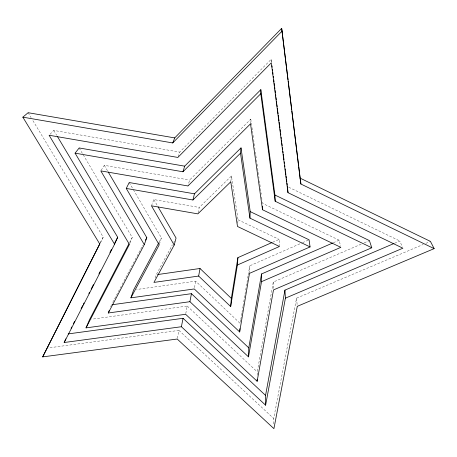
<?xml version="1.0" encoding="UTF-8"?>
<svg xmlns="http://www.w3.org/2000/svg" width="457" height="457" viewBox="0 0 457 457"><rect width="100%" height="100%" fill="white"/><g stroke="black" fill="none" stroke-linecap="round" stroke-linejoin="round"><path stroke-width="0.34" stroke-dasharray="2.29 1.71" d="M257.211 375.237L257.251 371.878L273.263 282.06L361.578 243.987M249.465 273.372L249.745 265.814L301.888 242.947M250.522 123.818L250.796 119.134L189.592 180.064L187.964 185.959M237.777 223.13L238.046 219.788L231.471 175.951L199.246 207.438L197.852 213.865M230.774 181.789L231.471 175.951M240.736 319.889L240.154 323.402L195.693 281.158L136.443 289.538M240.856 319.192L241.325 316.381M241.439 315.678L241.907 312.868M242.021 312.165L242.958 306.55M243.078 305.847L248.105 275.645M248.225 274.943L249.745 265.814M194.505 287.653L195.693 281.158M273.817 423.913L273.697 418.498L296.559 298.158L423.216 244.466M185.765 313.599L187.221 306.059L91.731 319.214M177.339 338.369L178.944 330.394L47.779 347.988M155.271 277.953L156.214 274.766L172.358 244.889M159.419 244.198L161.412 237.851L133.141 189.295M178.099 156.774L179.732 152.112L271.115 59.393L271.475 62.221M151.478 205.827L153.866 199.572L199.246 207.438M110.697 306.733L111.428 304.853M129.931 243.153L132.227 237.463L82.797 154.089M100.391 242.747L103.196 237.08L32.544 120.02M100.312 242.787L103.196 237.08M129.605 242.513L132.227 237.463M112.748 302.34L142.835 245.192M159.065 242.244L161.412 237.851M173.706 242.399L174.374 241.153M101.146 170.33L104.305 165.331L189.592 180.064M50.03 134.284L53.772 130.416L179.732 152.112M272.669 242.256L279.107 239.405L279.433 245.786M302.54 242.661L309.058 239.799M333.29 242.753L339.163 240.199L340.534 246.043M364.195 242.856L369.427 240.599M394.625 243.233L399.852 241.005L402.326 246.894M425.844 243.353L430.437 241.405M238.046 219.788L279.107 239.405M339.163 240.199L262.518 203.348L262.221 201.246M288.721 187.227L399.852 241.005M178.944 330.394L273.697 418.498M187.221 306.059L257.251 371.878M28.128 112.702L31.076 117.58M53.772 130.416L56.697 135.301M79.164 147.959L82.431 153.478M104.305 165.331L107.909 171.461M129.205 182.537L132.787 188.684M153.866 199.572L157.391 205.679M250.796 119.134L251.87 126.857M251.967 127.56L252.355 130.365M252.453 131.068L252.944 134.575M253.041 135.278L253.526 138.785M253.629 139.488L254.115 142.995M254.212 143.698L254.703 147.205M254.8 147.908L254.995 149.313M255.383 152.118L255.777 154.929M255.874 155.631L256.36 159.139M256.463 159.841L256.948 163.349M257.045 164.052L257.537 167.559M257.634 168.262L258.119 171.769M258.216 172.472L258.708 175.979M258.805 176.682L258.999 178.087M259.393 180.892L259.782 183.697M259.879 184.4L260.37 187.913M260.467 188.61L260.953 192.123M261.05 192.82L261.244 194.225M261.638 197.036L262.124 200.543M296.559 298.158L297.279 306.333M271.115 59.393L271.309 62.792M273.263 282.06L273.486 289.932"/><path stroke-width="0.69" d="M109.24 310.492L108.269 312.994L189.923 301.694L248.499 356.871L261.507 281.672L340.842 247.346L262.512 209.74L262.512 206.187M261.507 281.672L261.53 273.96L332.639 243.038M128.948 243.775L89.606 319.506L86.025 327.886L185.633 314.285L257.137 381.275L273.486 289.932L371.775 247.774L275.194 201.251L260.781 93.702L260.827 89.646L184.685 166.159L182.943 171.775L75.074 153.158L79.164 147.959L184.685 166.159M257.137 381.275L257.165 379.264M248.499 356.871L248.785 347.88L261.53 273.96M250.225 211.608L309.058 239.799L310.069 246.917L249.95 218.149L250.225 211.608L241.01 147.897L194.442 193.825L192.934 199.989L126.263 188.444L129.205 182.537L194.442 193.825M158.733 242.867L133.627 289.938L130.902 297.838L194.265 288.95L239.679 331.971L239.862 328.674M158.093 206.901L176.059 238.046L174.186 245.038L153.946 282.415L198.658 276.057L230.676 306.561L237.366 265.031L237.903 257.634L272.024 242.536M230.676 306.561L231.345 298.432L237.903 257.634M249.95 218.149L240.519 153.169L241.01 147.897M239.679 331.971L249.465 273.372L310.069 246.917M198.658 276.057L200 268.488L157.625 274.56M65.877 338.831L64.169 342.516L181.395 326.732L265.614 405.193L265.551 395.414L284.94 290.126L393.974 243.512M265.614 405.193L285.414 298.153L284.94 290.126M189.923 301.694L191.432 293.68L112.125 304.75M181.395 326.732L183.063 318.301L68.162 333.918M108.269 312.994L144.298 244.626L146.8 237.657L108.269 172.072M174.723 137.905L28.128 112.702L22.85 117.158L172.735 142.944L174.723 137.905L281.672 28.351L300.912 184.034L434.15 248.637L297.279 306.333L273.92 428.649L177.207 339.031L42.684 356.894L99.992 243.421M64.169 342.516L114.576 244.209L117.695 237.269L57.422 136.523M42.684 356.894L99.769 244.009L22.85 117.158M71.075 328.235L71.72 326.966M73.337 323.807L74.634 321.282M81.112 308.652L82.728 305.493M83.374 304.231L84.025 302.962M88.881 293.491L89.526 292.229M91.149 289.07L93.411 284.648M98.918 273.909L100.534 270.75M109.926 252.43L111.542 249.271M114.781 242.958L117.695 237.269M86.025 327.886L129.417 244.415L75.074 153.158M145.48 240.171L146.8 237.657M130.902 297.838L159.219 244.832L126.263 188.444M172.735 142.944L282.123 31.053M182.943 171.775L260.781 93.702M192.934 199.989L240.519 153.169M237.366 265.031L279.467 246.494L237.503 226.478L230.774 181.789L197.852 213.865L151.478 205.827L174.186 245.038M285.414 298.153L402.88 248.202L287.99 192.683L271.309 62.792L177.864 157.437L49.093 135.249L114.576 244.209M260.827 89.646L274.92 195.019L369.427 240.599L371.775 247.774M298.684 166.816L300.072 178.121L430.437 241.405L434.15 248.637M183.063 318.301L265.551 395.414M191.432 293.68L248.785 347.88M200 268.488L231.345 298.432M144.298 244.626L100.797 170.889L187.964 185.959L250.522 123.818L262.512 209.74M300.072 178.121L300.912 184.034M271.926 65.751L272.109 67.168M272.383 69.287L272.566 70.698M272.743 72.115L273.018 74.234M273.292 76.353L273.469 77.77M273.743 79.889L274.017 82.009M274.194 83.42L274.468 85.539M274.651 86.956L274.92 89.075M275.103 90.492L275.377 92.611M275.56 94.022L275.828 96.141M276.011 97.558L276.285 99.677M276.462 101.088L276.736 103.208M276.919 104.624L277.188 106.744M277.37 108.16L277.645 110.28M277.822 111.691L278.096 113.81M278.279 115.227L278.547 117.346M278.73 118.757L279.004 120.877M279.187 122.293L279.456 124.413M279.638 125.829L279.913 127.949M280.09 129.36L280.364 131.479M280.547 132.896L280.815 135.015M281.089 137.134L281.272 138.545M281.449 139.962L281.723 142.081M281.906 143.498L282.175 145.617M282.449 147.737L282.632 149.148M282.906 151.267L283.083 152.684M283.266 154.095L283.54 156.214M283.717 157.631L283.991 159.75M284.265 161.869L284.443 163.286M284.717 165.405L284.9 166.816M285.168 168.936L285.351 170.352M285.534 171.763L285.893 174.591M286.076 176.008L286.35 178.127M286.533 179.538L286.802 181.657M286.985 183.074L287.259 185.194M281.672 28.351L288.007 79.924M288.178 81.335L291.652 109.594M291.823 111.005L295.296 139.265M295.473 140.676L298.507 165.405M287.436 186.605L287.99 192.683M274.92 195.019L275.194 201.251"/></g></svg>
